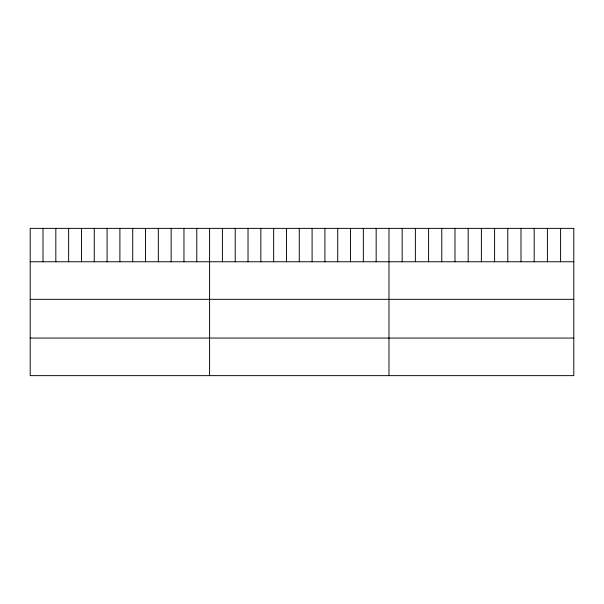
<?xml version="1.0" encoding="UTF-8"?>
<svg xmlns="http://www.w3.org/2000/svg" width="604" height="604" viewBox="0 0 604 604"><rect width="100%" height="100%" fill="white"/><g stroke="black" fill="none" stroke-linecap="round" stroke-linejoin="round"><path stroke-width="0.91" d="M30.2 261.758L573.8 261.758M30.2 299.335L573.8 299.335M30.2 338.059L573.8 338.059M560.595 228.365L560.595 261.758M547.398 228.365L547.398 261.758M534.193 228.365L534.193 261.758M520.995 228.365L520.995 261.758M507.79 228.365L507.79 261.758M494.593 228.365L494.593 261.758M481.388 228.365L481.388 261.758M468.183 228.365L468.183 261.758M454.986 228.365L454.986 261.758M441.781 228.365L441.781 261.758M428.583 228.365L428.583 261.758M415.378 228.365L415.378 261.758M402.181 228.365L402.181 261.758M388.976 228.365L388.976 375.635M376.164 228.365L376.164 261.758M363.351 228.365L363.351 261.758M350.539 228.365L350.539 261.758M337.719 228.365L337.719 261.758M324.907 228.365L324.907 261.758M312.094 228.365L312.094 261.758M299.282 228.365L299.282 261.758M286.47 228.365L286.47 261.758M273.657 228.365L273.657 261.758M260.845 228.365L260.845 261.758M248.025 228.365L248.025 261.758M235.213 228.365L235.213 261.758M222.4 228.365L222.4 261.758M209.588 228.365L209.588 375.635M196.776 228.365L196.776 261.758M183.963 228.365L183.963 261.758M171.151 228.365L171.151 261.758M158.331 228.365L158.331 261.758M145.519 228.365L145.519 261.758M132.706 228.365L132.706 261.758M119.894 228.365L119.894 261.758M107.082 228.365L107.082 261.758M94.269 228.365L94.269 261.758M81.457 228.365L81.457 261.758M68.637 228.365L68.637 261.758M55.825 228.365L55.825 261.758M43.012 228.365L43.012 261.758M573.8 228.365L30.2 228.365L30.2 375.635L573.8 375.635L573.8 228.365"/></g></svg>
